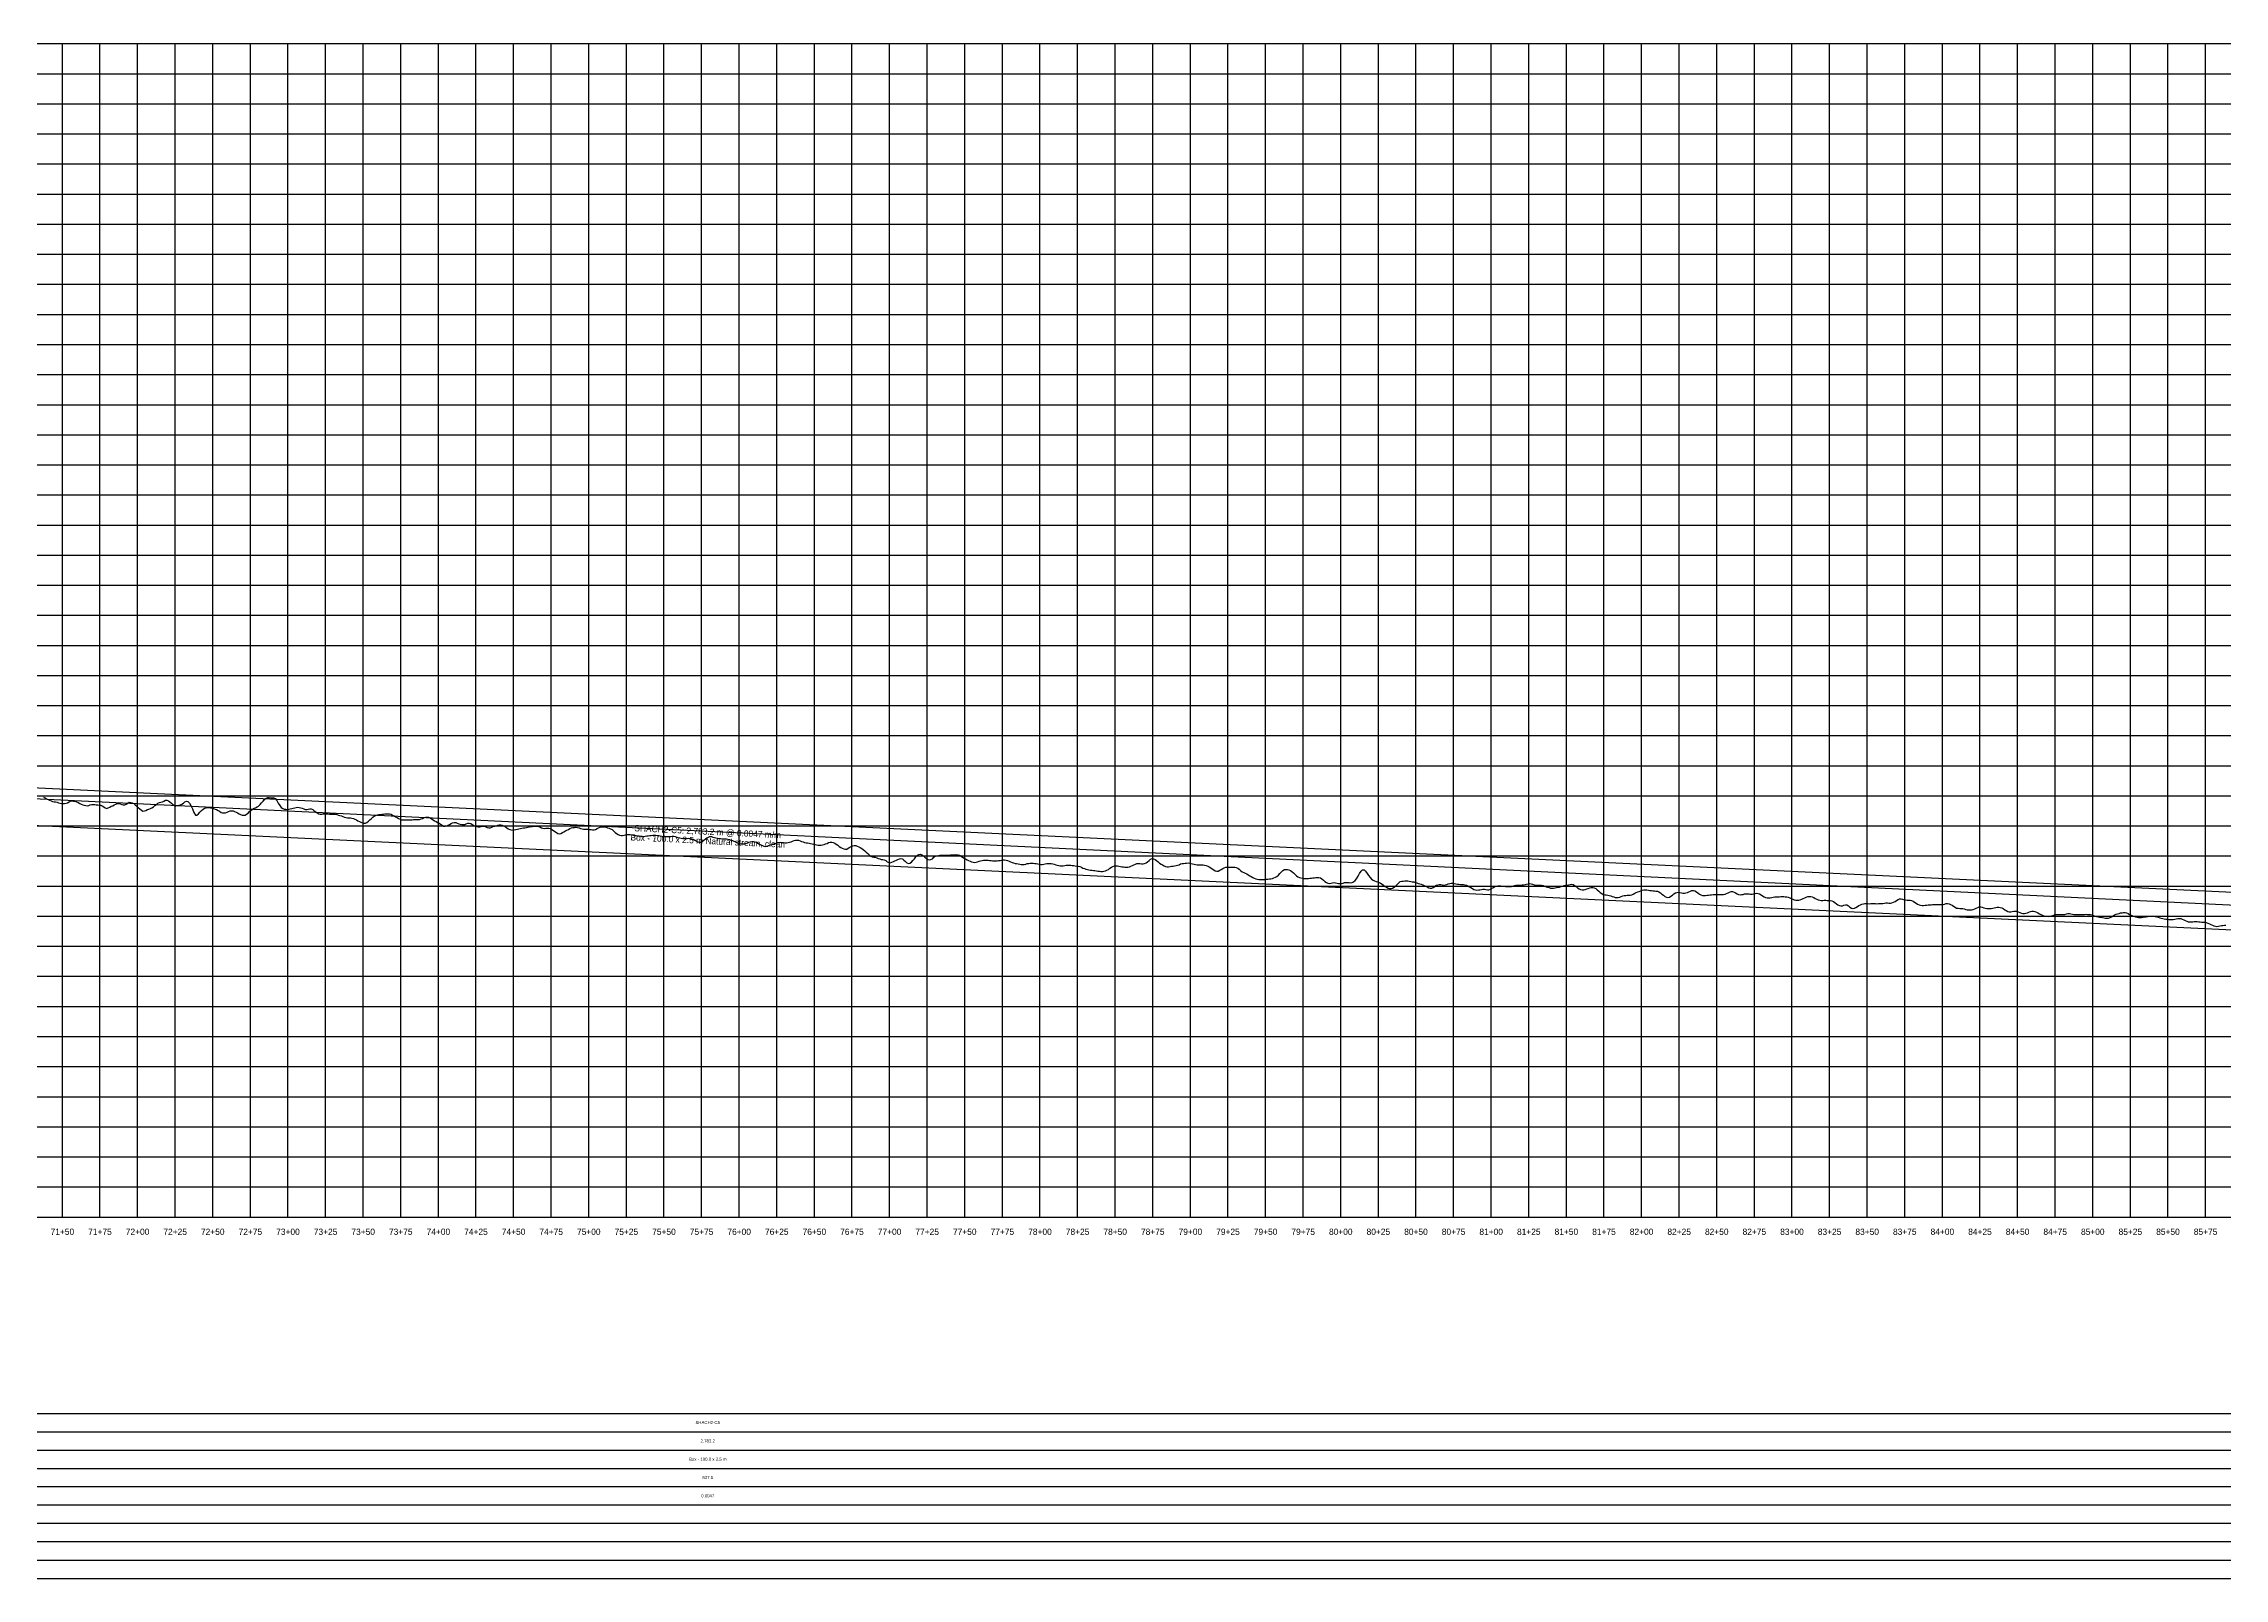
# Model space of a CAD drawing. Extents: x -64 to 11475, y -140 to 887.
# Drawn here: x 7138 to 8588, y -140 to 880 of the extents above; entities that cross this region are included whole.
import ezdxf
from ezdxf.enums import TextEntityAlignment as Align

# ---------------------------------------------------------------- set-up
doc = ezdxf.new("R2010")
doc.units = 0
for name, color, linetype in [('Annotation', 7, 'Continuous'), ('Annotation_Table', 254, 'Continuous'), ('Crown', 7, 'Continuous'), ('Grid', 254, 'Continuous'), ('Grid_Text', 7, 'Continuous'), ('Ground_Elevation', 3, 'Continuous'), ('Hydraulic_Grade', 5, 'Continuous'), ('Invert', 7, 'Continuous')]:
    doc.layers.add(name, color=color, linetype=linetype)

msp = doc.modelspace()

# ---------------------------------------------------------------- linework, layer by layer
at = {"layer": 'Annotation_Table', "color": 254}
for points in [[(-25, -30.5), (11450, -30.5)], [(-25, -42.7), (11450, -42.7)], [(-25, -54.9), (11450, -54.9)], [(-25, -67.1), (11450, -67.1)], [(-25, -79.2), (11450, -79.2)], [(-25, -91.4), (11450, -91.4)], [(-25, -103.6), (11450, -103.6)], [(-25, -115.8), (11450, -115.8)], [(-25, -128), (11450, -128)], [(-25, -140.2), (11450, -140.2)]]:
    msp.add_lwpolyline(points, dxfattribs=at)
at = {"layer": 'Crown', "color": 0}
msp.add_lwpolyline([(6187.5, 430.2), (8970.7, 298)], dxfattribs=at)
at = {"layer": 'Grid', "color": 254}
for points in [[(-25, 880), (11450, 880)], [(7150, 100), (7150, 880)], [(7175, 100), (7175, 880)], [(7200, 100), (7200, 880)], [(7225, 100), (7225, 880)], [(7250, 100), (7250, 880)], [(7275, 100), (7275, 880)], [(7300, 100), (7300, 880)], [(7325, 100), (7325, 880)], [(7350, 100), (7350, 880)], [(7375, 100), (7375, 880)], [(7400, 100), (7400, 880)], [(7425, 100), (7425, 880)], [(7450, 100), (7450, 880)], [(7475, 100), (7475, 880)], [(7500, 100), (7500, 880)], [(7525, 100), (7525, 880)], [(7550, 100), (7550, 880)], [(7575, 100), (7575, 880)], [(7600, 100), (7600, 880)], [(7625, 100), (7625, 880)], [(7650, 100), (7650, 880)], [(7675, 100), (7675, 880)], [(7700, 100), (7700, 880)], [(7725, 100), (7725, 880)], [(7750, 100), (7750, 880)], [(7775, 100), (7775, 880)], [(7800, 100), (7800, 880)], [(7825, 100), (7825, 880)], [(7850, 100), (7850, 880)], [(7875, 100), (7875, 880)], [(7900, 100), (7900, 880)], [(7925, 100), (7925, 880)], [(7950, 100), (7950, 880)], [(7975, 100), (7975, 880)], [(8000, 100), (8000, 880)], [(8025, 100), (8025, 880)], [(8050, 100), (8050, 880)], [(8075, 100), (8075, 880)], [(8100, 100), (8100, 880)], [(8125, 100), (8125, 880)], [(8150, 100), (8150, 880)], [(8175, 100), (8175, 880)], [(8200, 100), (8200, 880)], [(8225, 100), (8225, 880)], [(8250, 100), (8250, 880)], [(8275, 100), (8275, 880)], [(8300, 100), (8300, 880)], [(8325, 100), (8325, 880)], [(8350, 100), (8350, 880)], [(8375, 100), (8375, 880)], [(8400, 100), (8400, 880)], [(8425, 100), (8425, 880)], [(8450, 100), (8450, 880)], [(8475, 100), (8475, 880)], [(8500, 100), (8500, 880)], [(8525, 100), (8525, 880)], [(8550, 100), (8550, 880)], [(8575, 100), (8575, 880)], [(-25, 860), (11450, 860)], [(-25, 840), (11450, 840)], [(-25, 820), (11450, 820)], [(-25, 800), (11450, 800)], [(-25, 780), (11450, 780)], [(-25, 760), (11450, 760)], [(-25, 740), (11450, 740)], [(-25, 720), (11450, 720)], [(-25, 700), (11450, 700)], [(-25, 680), (11450, 680)], [(-25, 660), (11450, 660)], [(-25, 640), (11450, 640)], [(-25, 620), (11450, 620)], [(-25, 600), (11450, 600)], [(-25, 580), (11450, 580)], [(-25, 560), (11450, 560)], [(-25, 540), (11450, 540)], [(-25, 520), (11450, 520)], [(-25, 500), (11450, 500)], [(-25, 480), (11450, 480)], [(-25, 460), (11450, 460)], [(-25, 440), (11450, 440)], [(-25, 420), (11450, 420)], [(-25, 400), (11450, 400)], [(-25, 380), (11450, 380)], [(-25, 360), (11450, 360)], [(-25, 340), (11450, 340)], [(-25, 320), (11450, 320)], [(-25, 300), (11450, 300)], [(-25, 280), (11450, 280)], [(-25, 260), (11450, 260)], [(-25, 240), (11450, 240)], [(-25, 220), (11450, 220)], [(-25, 200), (11450, 200)], [(-25, 180), (11450, 180)], [(-25, 160), (11450, 160)], [(-25, 140), (11450, 140)], [(-25, 120), (11450, 120)], [(-25, 100), (11450, 100)]]:
    msp.add_lwpolyline(points, dxfattribs=at)
at = {"layer": 'Ground_Elevation', "color": 3}
msp.add_lwpolyline([(7137.5, 379.2), (7138.5, 378.6), (7139.5, 378), (7140.5, 377.5), (7141.5, 377), (7142.5, 376.6), (7143.5, 376.3), (7144.5, 376.1), (7145.5, 376), (7146.5, 375.7), (7147.5, 375.3), (7148.5, 375), (7149.5, 374.8), (7150.5, 374.8), (7151.5, 374.8), (7152.5, 375), (7153.5, 375.3), (7154.5, 375.9), (7155.5, 376.4), (7156.5, 376.6), (7157.5, 376.5), (7158.5, 376.4), (7159.5, 376.1), (7160.5, 375.6), (7161.5, 374.9), (7162.5, 374.4), (7163.5, 374), (7164.5, 373.7), (7165.5, 373.5), (7166.5, 373.4), (7167.5, 373.5), (7168.5, 373.9), (7169.5, 374.2), (7170.5, 374.3), (7171.5, 374.3), (7172.5, 374.1), (7173.5, 374), (7174.5, 373.8), (7175.5, 373.7), (7176.5, 373.4), (7177.5, 372.6), (7178.5, 371.9), (7179.5, 371.6), (7180.5, 371.9), (7181.5, 372.4), (7182.5, 373.1), (7183.5, 373.4), (7184.5, 373.9), (7185.5, 374.4), (7186.5, 374.8), (7187.5, 374.9), (7188.5, 374.6), (7189.5, 374.3), (7190.5, 374.1), (7191.5, 374.1), (7192.5, 374.5), (7193.5, 375.2), (7194.5, 375.7), (7195.5, 375.6), (7196.5, 375.3), (7197.5, 374.8), (7198.5, 374), (7199.5, 373.1), (7200.5, 372.2), (7201.5, 371.3), (7202.5, 370.4), (7203.5, 369.8), (7204.5, 369.9), (7205.5, 370.3), (7206.5, 370.8), (7207.5, 371.1), (7208.5, 371.6), (7209.5, 372.1), (7210.5, 372.7), (7211.5, 373.5), (7212.5, 374.3), (7213.5, 375.1), (7214.5, 375.6), (7215.5, 375.8), (7216.5, 376), (7217.5, 376.5), (7218.5, 377), (7219.5, 377), (7220.5, 376.6), (7221.5, 376), (7222.5, 375.1), (7223.5, 374.2), (7224.5, 373.6), (7225.5, 373.4), (7226.5, 373.5), (7227.5, 373.8), (7228.5, 374.1), (7229.5, 374.5), (7230.5, 375.2), (7231.5, 376.1), (7232.5, 376.5), (7233.5, 376.2), (7234.5, 375.2), (7235.5, 373.5), (7236.5, 371.3), (7237.5, 368.8), (7238.5, 367.2), (7239.5, 367.2), (7240.5, 368.1), (7241.5, 369.2), (7242.5, 370.3), (7243.5, 371.2), (7244.5, 371.8), (7245.5, 372.1), (7246.5, 372.2), (7247.5, 372.3), (7248.5, 372.1), (7249.5, 371.9), (7250.5, 371.6), (7251.5, 371.2), (7252.5, 370.8), (7253.5, 370.3), (7254.5, 369.7), (7255.5, 369), (7256.5, 368.6), (7257.5, 368.6), (7258.5, 368.7), (7259.5, 369.1), (7260.5, 369.6), (7261.5, 370), (7262.5, 370.1), (7263.5, 369.9), (7264.5, 369.6), (7265.5, 369.2), (7266.5, 368.7), (7267.5, 368.1), (7268.5, 367.6), (7269.5, 367.2), (7270.5, 367.1), (7271.5, 367.2), (7272.5, 367.7), (7273.5, 368.5), (7274.5, 369.5), (7275.5, 370.5), (7276.5, 371.2), (7277.5, 371.8), (7278.5, 372.1), (7279.5, 372.6), (7280.5, 373.2), (7281.5, 374.2), (7282.5, 375.3), (7283.5, 376.5), (7284.5, 377.6), (7285.5, 378.4), (7286.5, 378.9), (7287.5, 378.9), (7288.5, 378.7), (7289.5, 378.7), (7290.5, 378.6), (7291.5, 378.1), (7292.5, 376.8), (7293.5, 375.2), (7294.5, 373.5), (7295.5, 372.3), (7296.5, 371.6), (7297.5, 371.2), (7298.5, 371.1), (7299.5, 371), (7300.5, 371.1), (7301.5, 371.3), (7302.5, 371.5), (7303.5, 371.8), (7304.5, 372.1), (7305.5, 372.3), (7306.5, 372.4), (7307.5, 372.3), (7308.5, 372), (7309.5, 371.7), (7310.5, 371.3), (7311.5, 371), (7312.5, 371), (7313.5, 371.2), (7314.5, 371.3), (7315.5, 371.3), (7316.5, 370.9), (7317.5, 370.1), (7318.5, 369.3), (7319.5, 368.6), (7320.5, 368.1), (7321.5, 367.9), (7322.5, 367.9), (7323.5, 368), (7324.5, 368.1), (7325.5, 368.1), (7326.5, 368), (7327.5, 367.9), (7328.5, 367.9), (7329.5, 367.9), (7330.5, 367.9), (7331.5, 367.8), (7332.5, 367.5), (7333.5, 367.2), (7334.5, 366.9), (7335.5, 366.6), (7336.5, 366.2), (7337.5, 365.8), (7338.5, 365.5), (7339.5, 365.3), (7340.5, 365.3), (7341.5, 365.3), (7342.5, 365.2), (7343.5, 365), (7344.5, 364.5), (7345.5, 364), (7346.5, 363.4), (7347.5, 362.9), (7348.5, 362.5), (7349.5, 362.1), (7350.5, 361.8), (7351.5, 361.8), (7352.5, 362.3), (7353.5, 363.1), (7354.5, 364.1), (7355.5, 365), (7356.5, 365.9), (7357.5, 366.6), (7358.5, 367), (7359.5, 367.3), (7360.5, 367.5), (7361.5, 367.6), (7362.5, 367.7), (7363.5, 367.8), (7364.5, 368), (7365.5, 368.1), (7366.5, 368.1), (7367.5, 368), (7368.5, 367.7), (7369.5, 367.1), (7370.5, 366.6), (7371.5, 366), (7372.5, 365.5), (7373.5, 365), (7374.5, 364.5), (7375.5, 364.1), (7376.5, 364), (7377.5, 364), (7378.5, 364.1), (7379.5, 364.1), (7380.5, 364.1), (7381.5, 364.1), (7382.5, 364.1), (7383.5, 364.2), (7384.5, 364.2), (7385.5, 364.2), (7386.5, 364.2), (7387.5, 364.3), (7388.5, 364.6), (7389.5, 365), (7390.5, 365.5), (7391.5, 365.8), (7392.5, 365.9), (7393.5, 365.8), (7394.5, 365.3), (7395.5, 364.6), (7396.5, 364), (7397.5, 363.4), (7398.5, 362.9), (7399.5, 362.3), (7400.5, 361.7), (7401.5, 361.1), (7402.5, 360.4), (7403.5, 359.9), (7404.5, 359.8), (7405.5, 360), (7406.5, 360.5), (7407.5, 361), (7408.5, 361.5), (7409.5, 362), (7410.5, 362.3), (7411.5, 362.2), (7412.5, 361.8), (7413.5, 361.4), (7414.5, 361.1), (7415.5, 360.9), (7416.5, 360.9), (7417.5, 361), (7418.5, 361.3), (7419.5, 361.8), (7420.5, 361.8), (7421.5, 361.5), (7422.5, 360.9), (7423.5, 360.3), (7424.5, 359.9), (7425.5, 359.5), (7426.5, 359.3), (7427.5, 359.3), (7428.5, 359.7), (7429.5, 359.9), (7430.5, 359.8), (7431.5, 359.4), (7432.5, 358.9), (7433.5, 358.6), (7434.5, 358.7), (7435.5, 359.1), (7436.5, 359.6), (7437.5, 359.9), (7438.5, 360.1), (7439.5, 360.4), (7440.5, 360.6), (7441.5, 360.8), (7442.5, 360.5), (7443.5, 360.1), (7444.5, 359.5), (7445.5, 358.8), (7446.5, 358.1), (7447.5, 357.6), (7448.5, 357.3), (7449.5, 357.2), (7450.5, 357.3), (7451.5, 357.5), (7452.5, 357.8), (7453.5, 358.1), (7454.5, 358.3), (7455.5, 358.5), (7456.5, 358.6), (7457.5, 358.8), (7458.5, 358.9), (7459.5, 359.1), (7460.5, 359.3), (7461.5, 359.5), (7462.5, 359.6), (7463.5, 359.8), (7464.5, 359.9), (7465.5, 359.9), (7466.5, 359.7), (7467.5, 359.3), (7468.5, 358.8), (7469.5, 358.5), (7470.5, 358.3), (7471.5, 358.4), (7472.5, 358.5), (7473.5, 358.5), (7474.5, 358.2), (7475.5, 357.7), (7476.5, 357), (7477.5, 356.3), (7478.5, 355.5), (7479.5, 355), (7480.5, 354.8), (7481.5, 355), (7482.5, 355.5), (7483.5, 356.1), (7484.5, 356.7), (7485.5, 357.2), (7486.5, 357.7), (7487.5, 358.2), (7488.5, 358.6), (7489.5, 358.9), (7490.5, 359), (7491.5, 359.1), (7492.5, 359), (7493.5, 358.7), (7494.5, 358.3), (7495.5, 358), (7496.5, 357.9), (7497.5, 357.9), (7498.5, 357.9), (7499.5, 357.8), (7500.5, 357.7), (7501.5, 357.5), (7502.5, 357.4), (7503.5, 357.4), (7504.5, 357.7), (7505.5, 358.2), (7506.5, 358.7), (7507.5, 359.1), (7508.5, 359.3), (7509.5, 359.4), (7510.5, 359.3), (7511.5, 359.1), (7512.5, 358.8), (7513.5, 358.5), (7514.5, 358.1), (7515.5, 357.5), (7516.5, 356.7), (7517.5, 355.7), (7518.5, 354.9), (7519.5, 354.2), (7520.5, 353.8), (7521.5, 353.6), (7522.5, 353.7), (7523.5, 353.9), (7524.5, 354.1), (7525.5, 354.3), (7526.5, 354.3), (7527.5, 354.2), (7528.5, 354), (7529.5, 353.8), (7530.5, 353.6), (7531.5, 353.5), (7532.5, 353.4), (7533.5, 353.4), (7534.5, 353.2), (7535.5, 353.1), (7536.5, 353), (7537.5, 353.1), (7538.5, 353.3), (7539.5, 353.4), (7540.5, 353.6), (7541.5, 353.7), (7542.5, 353.8), (7543.5, 353.8), (7544.5, 353.8), (7545.5, 353.7), (7546.5, 353.6), (7547.5, 353.4), (7548.5, 353.2), (7549.5, 353), (7550.5, 352.9), (7551.5, 353), (7552.5, 353), (7553.5, 353), (7554.5, 353), (7555.5, 353.1), (7556.5, 353.1), (7557.5, 352.9), (7558.5, 352.6), (7559.5, 352.3), (7560.5, 352.1), (7561.5, 351.9), (7562.5, 351.7), (7563.5, 351.6), (7564.5, 351.7), (7565.5, 351.7), (7566.5, 351.8), (7567.5, 351.7), (7568.5, 351.5), (7569.5, 351.1), (7570.5, 350.6), (7571.5, 350), (7572.5, 349.5), (7573.5, 349.2), (7574.5, 349.2), (7575.5, 349.7), (7576.5, 350.4), (7577.5, 351.3), (7578.5, 352), (7579.5, 352.6), (7580.5, 353), (7581.5, 353), (7582.5, 352.6), (7583.5, 352.3), (7584.5, 352), (7585.5, 351.9), (7586.5, 351.7), (7587.5, 351.6), (7588.5, 351.5), (7589.5, 351.5), (7590.5, 351.5), (7591.5, 351.4), (7592.5, 351.2), (7593.5, 350.9), (7594.5, 350.6), (7595.5, 350.2), (7596.5, 349.8), (7597.5, 349.3), (7598.5, 348.9), (7599.5, 348.5), (7600.5, 348.2), (7601.5, 348), (7602.5, 348), (7603.5, 348.1), (7604.5, 348.4), (7605.5, 348.8), (7606.5, 349.1), (7607.5, 349.4), (7608.5, 349.6), (7609.5, 349.7), (7610.5, 349.5), (7611.5, 349.2), (7612.5, 348.6), (7613.5, 347.9), (7614.5, 347.3), (7615.5, 346.9), (7616.5, 346.5), (7617.5, 346.4), (7618.5, 346.6), (7619.5, 346.9), (7620.5, 347.3), (7621.5, 347.6), (7622.5, 347.9), (7623.5, 348.2), (7624.5, 348.5), (7625.5, 348.9), (7626.5, 349), (7627.5, 349.1), (7628.5, 349), (7629.5, 348.9), (7630.5, 348.8), (7631.5, 348.8), (7632.5, 348.9), (7633.5, 349.1), (7634.5, 349.4), (7635.5, 349.9), (7636.5, 350.3), (7637.5, 350.5), (7638.5, 350.6), (7639.5, 350.4), (7640.5, 350.1), (7641.5, 349.7), (7642.5, 349.3), (7643.5, 349), (7644.5, 348.8), (7645.5, 348.7), (7646.5, 348.6), (7647.5, 348.4), (7648.5, 348.1), (7649.5, 347.9), (7650.5, 347.6), (7651.5, 347.3), (7652.5, 347.2), (7653.5, 347.1), (7654.5, 347.2), (7655.5, 347.4), (7656.5, 347.6), (7657.5, 348), (7658.5, 348.4), (7659.5, 348.9), (7660.5, 349.1), (7661.5, 349.1), (7662.5, 348.9), (7663.5, 348.5), (7664.5, 347.9), (7665.5, 347.1), (7666.5, 346.3), (7667.5, 345.7), (7668.5, 345.2), (7669.5, 344.7), (7670.5, 344.5), (7671.5, 344.6), (7672.5, 345.1), (7673.5, 345.8), (7674.5, 346.4), (7675.5, 346.8), (7676.5, 347), (7677.5, 347), (7678.5, 346.6), (7679.5, 346.1), (7680.5, 345.6), (7681.5, 345), (7682.5, 344.2), (7683.5, 343.4), (7684.5, 342.5), (7685.5, 341.6), (7686.5, 340.7), (7687.5, 339.9), (7688.5, 339.5), (7689.5, 339.2), (7690.5, 339.1), (7691.5, 338.8), (7692.5, 338.4), (7693.5, 338), (7694.5, 337.7), (7695.5, 337.6), (7696.5, 337.5), (7697.5, 336.9), (7698.5, 336.2), (7699.5, 335.6), (7700.5, 335.5), (7701.5, 335.8), (7702.5, 336.3), (7703.5, 336.8), (7704.5, 337.3), (7705.5, 337.7), (7706.5, 338.1), (7707.5, 338.3), (7708.5, 338), (7709.5, 337.3), (7710.5, 336.4), (7711.5, 335.5), (7712.5, 335.1), (7713.5, 335.2), (7714.5, 335.8), (7715.5, 336.9), (7716.5, 338.2), (7717.5, 339.5), (7718.5, 340.5), (7719.5, 341), (7720.5, 341.2), (7721.5, 340.8), (7722.5, 340.2), (7723.5, 339.2), (7724.5, 338.3), (7725.5, 337.7), (7726.5, 337.4), (7727.5, 337.6), (7728.5, 338.2), (7729.5, 339.2), (7730.5, 340), (7731.5, 340.2), (7732.5, 340.4), (7733.5, 340.5), (7734.5, 340.6), (7735.5, 340.6), (7736.5, 340.6), (7737.5, 340.6), (7738.5, 340.6), (7739.5, 340.6), (7740.5, 340.7), (7741.5, 340.8), (7742.5, 340.8), (7743.5, 340.9), (7744.5, 340.8), (7745.5, 340.7), (7746.5, 340.6), (7747.5, 339.9), (7748.5, 339.1), (7749.5, 338.5), (7750.5, 338), (7751.5, 337.5), (7752.5, 337.1), (7753.5, 336.6), (7754.5, 336.1), (7755.5, 335.8), (7756.5, 335.7), (7757.5, 335.8), (7758.5, 336.1), (7759.5, 336.5), (7760.5, 336.8), (7761.5, 337), (7762.5, 337.2), (7763.5, 337.3), (7764.5, 337.3), (7765.5, 337.2), (7766.5, 337.1), (7767.5, 336.9), (7768.5, 336.8), (7769.5, 336.8), (7770.5, 336.8), (7771.5, 336.8), (7772.5, 336.9), (7773.5, 337.1), (7774.5, 337.3), (7775.5, 337.4), (7776.5, 337.4), (7777.5, 337.3), (7778.5, 336.9), (7779.5, 336.5), (7780.5, 336.1), (7781.5, 335.7), (7782.5, 335.4), (7783.5, 335.1), (7784.5, 334.9), (7785.5, 334.7), (7786.5, 334.5), (7787.5, 334.4), (7788.5, 334.3), (7789.5, 334.4), (7790.5, 334.6), (7791.5, 334.9), (7792.5, 335.1), (7793.5, 335.3), (7794.5, 335.3), (7795.5, 335.2), (7796.5, 335.1), (7797.5, 334.9), (7798.5, 334.7), (7799.5, 334.5), (7800.5, 334.4), (7801.5, 334.3), (7802.5, 334.5), (7803.5, 334.7), (7804.5, 334.9), (7805.5, 335), (7806.5, 335), (7807.5, 334.9), (7808.5, 334.8), (7809.5, 334.5), (7810.5, 334.2), (7811.5, 333.9), (7812.5, 333.7), (7813.5, 333.5), (7814.5, 333.4), (7815.5, 333.5), (7816.5, 333.6), (7817.5, 333.8), (7818.5, 333.9), (7819.5, 333.9), (7820.5, 333.8), (7821.5, 333.7), (7822.5, 333.6), (7823.5, 333.4), (7824.5, 333.3), (7825.5, 333.2), (7826.5, 333), (7827.5, 332.5), (7828.5, 332), (7829.5, 331.6), (7830.5, 331.2), (7831.5, 331), (7832.5, 330.8), (7833.5, 330.6), (7834.5, 330.5), (7835.5, 330.4), (7836.5, 330.3), (7837.5, 330.2), (7838.5, 330), (7839.5, 329.8), (7840.5, 329.7), (7841.5, 329.6), (7842.5, 329.8), (7843.5, 330.1), (7844.5, 330.5), (7845.5, 331.1), (7846.5, 331.8), (7847.5, 332.5), (7848.5, 333.1), (7849.5, 333.4), (7850.5, 333.5), (7851.5, 333.4), (7852.5, 333.2), (7853.5, 333), (7854.5, 332.8), (7855.5, 332.7), (7856.5, 332.6), (7857.5, 332.5), (7858.5, 332.6), (7859.5, 332.8), (7860.5, 333.2), (7861.5, 333.7), (7862.5, 334.2), (7863.5, 334.6), (7864.5, 334.9), (7865.5, 334.9), (7866.5, 334.9), (7867.5, 334.8), (7868.5, 334.8), (7869.5, 335.1), (7870.5, 335.5), (7871.5, 336.1), (7872.5, 337), (7873.5, 337.9), (7874.5, 338.3), (7875.5, 338.2), (7876.5, 337.7), (7877.5, 337), (7878.5, 336), (7879.5, 335.2), (7880.5, 334.6), (7881.5, 334.1), (7882.5, 333.5), (7883.5, 333), (7884.5, 332.7), (7885.5, 332.7), (7886.5, 333), (7887.5, 333.2), (7888.5, 333.3), (7889.5, 333.5), (7890.5, 333.6), (7891.5, 333.8), (7892.5, 334.1), (7893.5, 334.7), (7894.5, 335), (7895.5, 335.1), (7896.5, 335.2), (7897.5, 335.3), (7898.5, 335.4), (7899.5, 335.2), (7900.5, 335.1), (7901.5, 334.8), (7902.5, 334.6), (7903.5, 334.4), (7904.5, 334.2), (7905.5, 334.2), (7906.5, 334.2), (7907.5, 334.2), (7908.5, 334.2), (7909.5, 334), (7910.5, 333.6), (7911.5, 333.3), (7912.5, 332.8), (7913.5, 332.2), (7914.5, 331.5), (7915.5, 330.8), (7916.5, 330.1), (7917.5, 329.9), (7918.5, 330), (7919.5, 330.5), (7920.5, 331.1), (7921.5, 331.6), (7922.5, 332.1), (7923.5, 332.5), (7924.5, 332.6), (7925.5, 332.6), (7926.5, 332.5), (7927.5, 332.5), (7928.5, 332.5), (7929.5, 332.5), (7930.5, 332.4), (7931.5, 332), (7932.5, 331.3), (7933.5, 330.2), (7934.5, 329.4), (7935.5, 329), (7936.5, 328.6), (7937.5, 328.1), (7938.5, 327.5), (7939.5, 326.9), (7940.5, 326.3), (7941.5, 325.8), (7942.5, 325.3), (7943.5, 324.9), (7944.5, 324.6), (7945.5, 324.4), (7946.5, 324.4), (7947.5, 324.4), (7948.5, 324.4), (7949.5, 324.4), (7950.5, 324.5), (7951.5, 324.6), (7952.5, 324.8), (7953.5, 324.9), (7954.5, 325.1), (7955.5, 325.4), (7956.5, 325.9), (7957.5, 326.4), (7958.5, 327.3), (7959.5, 328.3), (7960.5, 329.5), (7961.5, 330.4), (7962.5, 330.9), (7963.5, 331.1), (7964.5, 331), (7965.5, 330.8), (7966.5, 330.3), (7967.5, 329.6), (7968.5, 328.8), (7969.5, 327.8), (7970.5, 326.9), (7971.5, 326.2), (7972.5, 325.8), (7973.5, 325.4), (7974.5, 325.2), (7975.5, 325.1), (7976.5, 325), (7977.5, 325), (7978.5, 325.1), (7979.5, 325.2), (7980.5, 325.3), (7981.5, 325.4), (7982.5, 325.5), (7983.5, 325.7), (7984.5, 325.8), (7985.5, 325.8), (7986.5, 325.5), (7987.5, 324.8), (7988.5, 323.9), (7989.5, 323.1), (7990.5, 322.4), (7991.5, 321.9), (7992.5, 321.8), (7993.5, 322), (7994.5, 322.2), (7995.5, 322.3), (7996.5, 322.1), (7997.5, 321.9), (7998.5, 321.8), (7999.5, 321.7), (8000.5, 321.8), (8001.5, 322), (8002.5, 322.3), (8003.5, 322.4), (8004.5, 322.4), (8005.5, 322.3), (8006.5, 322.2), (8007.5, 322.3), (8008.5, 322.8), (8009.5, 323.6), (8010.5, 324.8), (8011.5, 326.5), (8012.5, 328.3), (8013.5, 329.9), (8014.5, 330.8), (8015.5, 330.7), (8016.5, 329.8), (8017.5, 328.4), (8018.5, 327), (8019.5, 325.7), (8020.5, 324.6), (8021.5, 323.9), (8022.5, 323.4), (8023.5, 323), (8024.5, 322.7), (8025.5, 322.3), (8026.5, 321.9), (8027.5, 321.2), (8028.5, 320.5), (8029.5, 319.8), (8030.5, 319.2), (8031.5, 318.7), (8032.5, 318.4), (8033.5, 318.3), (8034.5, 318.6), (8035.5, 319.2), (8036.5, 320.1), (8037.5, 321.1), (8038.5, 322.2), (8039.5, 323.1), (8040.5, 323.3), (8041.5, 323.3), (8042.5, 323.4), (8043.5, 323.4), (8044.5, 323.4), (8045.5, 323.3), (8046.5, 323.1), (8047.5, 322.9), (8048.5, 322.7), (8049.5, 322.4), (8050.5, 322.1), (8051.5, 321.8), (8052.5, 321.5), (8053.5, 321.2), (8054.5, 320.8), (8055.5, 320.4), (8056.5, 320), (8057.5, 319.5), (8058.5, 318.9), (8059.5, 318.5), (8060.5, 318.6), (8061.5, 319), (8062.5, 319.8), (8063.5, 320.5), (8064.5, 320.9), (8065.5, 321), (8066.5, 321), (8067.5, 320.9), (8068.5, 320.7), (8069.5, 320.8), (8070.5, 321.1), (8071.5, 321.5), (8072.5, 321.8), (8073.5, 322), (8074.5, 321.9), (8075.5, 321.7), (8076.5, 321.5), (8077.5, 321.3), (8078.5, 321.2), (8079.5, 321.1), (8080.5, 321.1), (8081.5, 321.1), (8082.5, 320.9), (8083.5, 320.6), (8084.5, 320.1), (8085.5, 319.5), (8086.5, 319), (8087.5, 318.4), (8088.5, 317.8), (8089.5, 317.4), (8090.5, 317.2), (8091.5, 317.4), (8092.5, 317.6), (8093.5, 317.8), (8094.5, 317.9), (8095.5, 317.9), (8096.5, 317.8), (8097.5, 317.6), (8098.5, 317.6), (8099.5, 317.9), (8100.5, 318.5), (8101.5, 319.1), (8102.5, 319.6), (8103.5, 320), (8104.5, 320.2), (8105.5, 320.2), (8106.5, 320.1), (8107.5, 320), (8108.5, 319.9), (8109.5, 319.8), (8110.5, 319.7), (8111.5, 319.7), (8112.5, 319.7), (8113.5, 319.8), (8114.5, 320), (8115.5, 320.3), (8116.5, 320.5), (8117.5, 320.6), (8118.5, 320.6), (8119.5, 320.7), (8120.5, 320.8), (8121.5, 320.9), (8122.5, 321.1), (8123.5, 321.3), (8124.5, 321.5), (8125.5, 321.6), (8126.5, 321.5), (8127.5, 321.3), (8128.5, 320.9), (8129.5, 320.7), (8130.5, 320.7), (8131.5, 320.7), (8132.5, 320.7), (8133.5, 320.6), (8134.5, 320.3), (8135.5, 319.9), (8136.5, 319.5), (8137.5, 319.2), (8138.5, 319), (8139.5, 318.7), (8140.5, 318.6), (8141.5, 318.7), (8142.5, 318.9), (8143.5, 319.1), (8144.5, 319.2), (8145.5, 319.3), (8146.5, 319.6), (8147.5, 320), (8148.5, 320.3), (8149.5, 320.6), (8150.5, 320.7), (8151.5, 320.9), (8152.5, 321.1), (8153.5, 321.2), (8154.5, 321), (8155.5, 320.4), (8156.5, 319.7), (8157.5, 318.9), (8158.5, 318.2), (8159.5, 317.7), (8160.5, 317.5), (8161.5, 317.5), (8162.5, 317.8), (8163.5, 318.1), (8164.5, 318.4), (8165.5, 318.8), (8166.5, 319), (8167.5, 319.1), (8168.5, 318.8), (8169.5, 318.3), (8170.5, 317.5), (8171.5, 316.6), (8172.5, 315.8), (8173.5, 315), (8174.5, 314.5), (8175.5, 314.2), (8176.5, 314.1), (8177.5, 313.9), (8178.5, 313.7), (8179.5, 313.4), (8180.5, 313.1), (8181.5, 312.8), (8182.5, 312.5), (8183.5, 312.3), (8184.5, 312.4), (8185.5, 312.7), (8186.5, 313.1), (8187.5, 313.4), (8188.5, 313.7), (8189.5, 313.8), (8190.5, 313.9), (8191.5, 313.9), (8192.5, 313.9), (8193.5, 314.2), (8194.5, 314.7), (8195.5, 315.2), (8196.5, 315.7), (8197.5, 316.1), (8198.5, 316.4), (8199.5, 316.8), (8200.5, 317.2), (8201.5, 317.4), (8202.5, 317.5), (8203.5, 317.4), (8204.5, 317.3), (8205.5, 317.1), (8206.5, 317), (8207.5, 316.8), (8208.5, 316.8), (8209.5, 316.7), (8210.5, 316.6), (8211.5, 316.2), (8212.5, 315.5), (8213.5, 314.7), (8214.5, 313.9), (8215.5, 313.1), (8216.5, 312.6), (8217.5, 312.4), (8218.5, 312.7), (8219.5, 313.2), (8220.5, 314), (8221.5, 314.8), (8222.5, 315.5), (8223.5, 315.8), (8224.5, 315.9), (8225.5, 315.7), (8226.5, 315.5), (8227.5, 315.3), (8228.5, 315.2), (8229.5, 315.5), (8230.5, 315.8), (8231.5, 316.2), (8232.5, 316.7), (8233.5, 317), (8234.5, 317.1), (8235.5, 316.8), (8236.5, 316.2), (8237.5, 315.4), (8238.5, 314.6), (8239.5, 314.1), (8240.5, 313.8), (8241.5, 313.7), (8242.5, 313.7), (8243.5, 313.9), (8244.5, 314), (8245.5, 314.1), (8246.5, 314.2), (8247.5, 314.3), (8248.5, 314.4), (8249.5, 314.5), (8250.5, 314.5), (8251.5, 314.5), (8252.5, 314.4), (8253.5, 314.3), (8254.5, 314.4), (8255.5, 314.7), (8256.5, 315.1), (8257.5, 315.6), (8258.5, 316), (8259.5, 316.3), (8260.5, 316.4), (8261.5, 316), (8262.5, 315.4), (8263.5, 314.8), (8264.5, 314.3), (8265.5, 314.2), (8266.5, 314.3), (8267.5, 314.5), (8268.5, 314.8), (8269.5, 314.9), (8270.5, 314.9), (8271.5, 314.8), (8272.5, 314.7), (8273.5, 314.7), (8274.5, 314.9), (8275.5, 315.1), (8276.5, 315.2), (8277.5, 315.1), (8278.5, 314.8), (8279.5, 314.2), (8280.5, 313.5), (8281.5, 312.9), (8282.5, 312.4), (8283.5, 312.1), (8284.5, 312.1), (8285.5, 312.2), (8286.5, 312.4), (8287.5, 312.6), (8288.5, 312.8), (8289.5, 312.9), (8290.5, 312.9), (8291.5, 312.9), (8292.5, 313), (8293.5, 313), (8294.5, 313), (8295.5, 312.9), (8296.5, 312.8), (8297.5, 312.6), (8298.5, 312.2), (8299.5, 311.8), (8300.5, 311.3), (8301.5, 310.9), (8302.5, 310.7), (8303.5, 310.6), (8304.5, 310.7), (8305.5, 310.9), (8306.5, 311.3), (8307.5, 311.7), (8308.5, 312.2), (8309.5, 312.6), (8310.5, 313), (8311.5, 313.1), (8312.5, 313.1), (8313.5, 312.8), (8314.5, 312.3), (8315.5, 311.8), (8316.5, 311.3), (8317.5, 310.9), (8318.5, 310.6), (8319.5, 310.5), (8320.5, 310.5), (8321.5, 310.6), (8322.5, 310.7), (8323.5, 310.5), (8324.5, 310.4), (8325.5, 310.3), (8326.5, 310.2), (8327.5, 309.8), (8328.5, 309), (8329.5, 308.2), (8330.5, 307.5), (8331.5, 307.1), (8332.5, 306.9), (8333.5, 306.9), (8334.5, 307.2), (8335.5, 307.5), (8336.5, 307.5), (8337.5, 306.9), (8338.5, 306), (8339.5, 305.3), (8340.5, 305), (8341.5, 305.2), (8342.5, 305.8), (8343.5, 306.5), (8344.5, 307.1), (8345.5, 307.6), (8346.5, 308), (8347.5, 308.2), (8348.5, 308.4), (8349.5, 308.4), (8350.5, 308.3), (8351.5, 308.2), (8352.5, 308.3), (8353.5, 308.4), (8354.5, 308.4), (8355.5, 308.3), (8356.5, 308.2), (8357.5, 308.3), (8358.5, 308.3), (8359.5, 308.4), (8360.5, 308.4), (8361.5, 308.6), (8362.5, 308.8), (8363.5, 308.8), (8364.5, 308.7), (8365.5, 308.7), (8366.5, 308.9), (8367.5, 309.2), (8368.5, 309.7), (8369.5, 310.4), (8370.5, 311), (8371.5, 311.4), (8372.5, 311.5), (8373.5, 311.2), (8374.5, 310.9), (8375.5, 310.8), (8376.5, 310.7), (8377.5, 310.7), (8378.5, 310.6), (8379.5, 310.3), (8380.5, 309.9), (8381.5, 309.3), (8382.5, 308.7), (8383.5, 308), (8384.5, 307.6), (8385.5, 307.3), (8386.5, 307.1), (8387.5, 307.1), (8388.5, 307.2), (8389.5, 307.3), (8390.5, 307.5), (8391.5, 307.6), (8392.5, 307.6), (8393.5, 307.7), (8394.5, 307.7), (8395.5, 307.7), (8396.5, 307.7), (8397.5, 307.8), (8398.5, 307.8), (8399.5, 307.8), (8400.5, 307.8), (8401.5, 308), (8402.5, 308.3), (8403.5, 308.4), (8404.5, 308.2), (8405.5, 307.8), (8406.5, 307.3), (8407.5, 306.7), (8408.5, 306), (8409.5, 305.4), (8410.5, 305.2), (8411.5, 305.1), (8412.5, 305.1), (8413.5, 305), (8414.5, 304.8), (8415.5, 304.5), (8416.5, 304.3), (8417.5, 304.2), (8418.5, 304.2), (8419.5, 304.3), (8420.5, 304.5), (8421.5, 304.8), (8422.5, 305.2), (8423.5, 305.7), (8424.5, 306.1), (8425.5, 306.1), (8426.5, 305.9), (8427.5, 305.6), (8428.5, 305.3), (8429.5, 305), (8430.5, 305), (8431.5, 305), (8432.5, 305.1), (8433.5, 305.4), (8434.5, 305.6), (8435.5, 305.8), (8436.5, 305.9), (8437.5, 305.9), (8438.5, 305.8), (8439.5, 305.5), (8440.5, 305), (8441.5, 304.3), (8442.5, 303.7), (8443.5, 303.2), (8444.5, 302.9), (8445.5, 302.9), (8446.5, 303), (8447.5, 303.3), (8448.5, 303.4), (8449.5, 303.3), (8450.5, 302.9), (8451.5, 302.4), (8452.5, 302), (8453.5, 301.7), (8454.5, 301.7), (8455.5, 301.9), (8456.5, 302.2), (8457.5, 302.6), (8458.5, 303), (8459.5, 303.3), (8460.5, 303.4), (8461.5, 303.1), (8462.5, 302.7), (8463.5, 302.1), (8464.5, 301.6), (8465.5, 301.1), (8466.5, 300.7), (8467.5, 300.3), (8468.5, 300), (8469.5, 299.9), (8470.5, 299.8), (8471.5, 299.9), (8472.5, 300.1), (8473.5, 300.5), (8474.5, 300.8), (8475.5, 301), (8476.5, 301.1), (8477.5, 301.1), (8478.5, 301.1), (8479.5, 301.1), (8480.5, 301.1), (8481.5, 301.2), (8482.5, 301.5), (8483.5, 301.8), (8484.5, 301.8), (8485.5, 301.6), (8486.5, 301.4), (8487.5, 301.2), (8488.5, 301.1), (8489.5, 301.1), (8490.5, 301.1), (8491.5, 301.1), (8492.5, 301.1), (8493.5, 301.2), (8494.5, 301.2), (8495.5, 301.3), (8496.5, 301.2), (8497.5, 301.2), (8498.5, 301.1), (8499.5, 300.9), (8500.5, 300.4), (8501.5, 300), (8502.5, 299.7), (8503.5, 299.5), (8504.5, 299.4), (8505.5, 299.3), (8506.5, 299.1), (8507.5, 298.9), (8508.5, 298.7), (8509.5, 298.6), (8510.5, 298.7), (8511.5, 299.1), (8512.5, 299.6), (8513.5, 300.3), (8514.5, 300.9), (8515.5, 301.4), (8516.5, 301.6), (8517.5, 301.8), (8518.5, 302.1), (8519.5, 302.3), (8520.5, 302.5), (8521.5, 302.4), (8522.5, 302.1), (8523.5, 301.8), (8524.5, 301.2), (8525.5, 300.7), (8526.5, 300.2), (8527.5, 299.9), (8528.5, 299.6), (8529.5, 299.4), (8530.5, 299.2), (8531.5, 299.1), (8532.5, 299.2), (8533.5, 299.3), (8534.5, 299.5), (8535.5, 299.6), (8536.5, 299.8), (8537.5, 299.9), (8538.5, 299.9), (8539.5, 299.9), (8540.5, 299.9), (8541.5, 299.8), (8542.5, 299.6), (8543.5, 299.3), (8544.5, 298.9), (8545.5, 298.6), (8546.5, 298.4), (8547.5, 298.2), (8548.5, 298.1), (8549.5, 297.9), (8550.5, 297.8), (8551.5, 297.7), (8552.5, 297.7), (8553.5, 297.8), (8554.5, 298), (8555.5, 298.2), (8556.5, 298.5), (8557.5, 298.5), (8558.5, 298.4), (8559.5, 298), (8560.5, 297.5), (8561.5, 297), (8562.5, 296.6), (8563.5, 296.3), (8564.5, 296.2), (8565.5, 296.2), (8566.5, 296.3), (8567.5, 296.5), (8568.5, 296.5), (8569.5, 296.5), (8570.5, 296.3), (8571.5, 296.2), (8572.5, 296.1), (8573.5, 296.1), (8574.5, 296), (8575.5, 295.7), (8576.5, 295.4), (8577.5, 294.9), (8578.5, 294.4), (8579.5, 293.9), (8580.5, 293.5), (8581.5, 293.3), (8582.5, 293.2), (8583.5, 293.3), (8584.5, 293.5), (8585.5, 293.7), (8586.5, 293.8), (8587.5, 293.9), (8588.5, 293.9)], dxfattribs=at)
at = {"layer": 'Hydraulic_Grade', "color": 5}
msp.add_lwpolyline([(6187.5, 423.9), (8970.7, 289.1)], dxfattribs=at)
at = {"layer": 'Invert', "color": 0}
msp.add_lwpolyline([(6187.5, 405.2), (8970.7, 273)], dxfattribs=at)

# ---------------------------------------------------------------- texts
at = {"layer": 'Annotation', "color": 0}
for s, p in [('Box - 100.0 x 2.5 m Natural stream, clean', (7579.1, 350)), ('SHACH2-C5: 2,783.2 m @ 0.0047 m/m', (7579.1, 356.2))]:
    msp.add_text(s, height=4.167, rotation=357.2814, dxfattribs=at).set_placement(p, align=Align.MIDDLE_CENTER)
at = {"layer": 'Annotation_Table', "color": 0}
for s, height, p in [('SHACH2-C5', 2.08, (7579.1, -36.6)), ('2,783.2', 2.08, (7579.1, -48.8)), ('Box - 100.0 x 2.5 m', 2.083, (7579.1, -61)), ('637.1', 2.08, (7579.1, -73.2)), ('0.0047', 2.08, (7579.1, -85.3))]:
    msp.add_text(s, height=height, dxfattribs=at).set_placement(p, align=Align.MIDDLE_CENTER)
at = {"layer": 'Grid_Text', "color": 0}
for s, p in [('71+50', (7150, 92.3)), ('71+75', (7175, 92.3)), ('72+00', (7200, 92.3)), ('72+25', (7225, 92.3)), ('72+50', (7250, 92.3)), ('72+75', (7275, 92.3)), ('73+00', (7300, 92.3)), ('73+25', (7325, 92.3)), ('73+50', (7350, 92.3)), ('73+75', (7375, 92.3)), ('74+00', (7400, 92.3)), ('74+25', (7425, 92.3)), ('74+50', (7450, 92.3)), ('74+75', (7475, 92.3)), ('75+00', (7500, 92.3)), ('75+25', (7525, 92.3)), ('75+50', (7550, 92.3)), ('75+75', (7575, 92.3)), ('76+00', (7600, 92.3)), ('76+25', (7625, 92.3)), ('76+50', (7650, 92.3)), ('76+75', (7675, 92.3)), ('77+00', (7700, 92.3)), ('77+25', (7725, 92.3)), ('77+50', (7750, 92.3)), ('77+75', (7775, 92.3)), ('78+00', (7800, 92.3)), ('78+25', (7825, 92.3)), ('78+50', (7850, 92.3)), ('78+75', (7875, 92.3)), ('79+00', (7900, 92.3)), ('79+25', (7925, 92.3)), ('79+50', (7950, 92.3)), ('79+75', (7975, 92.3)), ('80+00', (8000, 92.3)), ('80+25', (8025, 92.3)), ('80+50', (8050, 92.3)), ('80+75', (8075, 92.3)), ('81+00', (8100, 92.3)), ('81+25', (8125, 92.3)), ('81+50', (8150, 92.3)), ('81+75', (8175, 92.3)), ('82+00', (8200, 92.3)), ('82+25', (8225, 92.3)), ('82+50', (8250, 92.3)), ('82+75', (8275, 92.3)), ('83+00', (8300, 92.3)), ('83+25', (8325, 92.3)), ('83+50', (8350, 92.3)), ('83+75', (8375, 92.3)), ('84+00', (8400, 92.3)), ('84+25', (8425, 92.3)), ('84+50', (8450, 92.3)), ('84+75', (8475, 92.3)), ('85+00', (8500, 92.3)), ('85+25', (8525, 92.3)), ('85+50', (8550, 92.3)), ('85+75', (8575, 92.3))]:
    msp.add_text(s, height=4.17, dxfattribs=at).set_placement(p, align=Align.TOP_CENTER)

doc.saveas('drawing.dxf')
